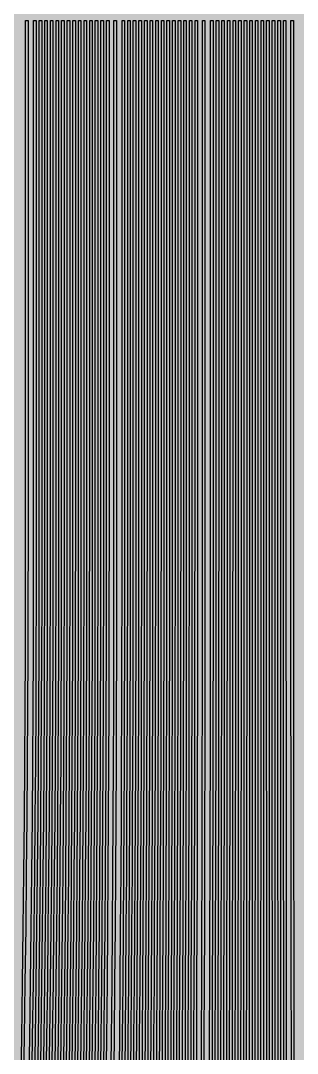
# Model space of a CAD drawing. Header units: metres. Extents: x -7231 to 10969, y -37556 to 1873.
# Drawn here: x 1470 to 1692, y -328 to 501 of the extents above; entities that cross this region are included whole.
import ezdxf

# ---------------------------------------------------------------- set-up
doc = ezdxf.new("R2010")
doc.units = ezdxf.units.M
doc.layers.add('Metal1', color=4, linetype='CONTINUOUS')
doc.layers.add('Polyimide', color=7, linetype='CONTINUOUS')

msp = doc.modelspace()

# ---------------------------------------------------------------- hatches: boundary and pattern name
at = {"layer": 'Polyimide'}
msp.add_hatch(color=7, dxfattribs=at).paths.add_polyline_path([(4065.69, -468), (4066.67, -501.99), (4068.51, -535.99), (4071.41, -569.99), (4075.54, -603.99), (4081.04, -637.99), (4088.01, -671.99), (4096.52, -705.98), (4106.62, -739.98), (4118.33, -773.98), (4131.63, -807.98), (4146.49, -841.98), (4162.87, -875.98), (4180.68, -909.97), (4199.83, -943.97), (4220.22, -977.97), (4241.73, -1011.97), (4264.21, -1045.97), (4287.52, -1079.96), (4311.51, -1113.96), (4336.01, -1147.96), (4360.86, -1181.96), (4385.88, -1215.96), (4410.89, -1249.96), (4435.74, -1283.95), (4460.24, -1317.95), (4484.23, -1351.95), (4507.54, -1385.95), (4530.02, -1419.95), (4551.53, -1453.94), (4571.92, -1487.94), (4591.07, -1521.94), (4608.88, -1555.94), (4625.26, -1589.94), (4640.12, -1623.94), (4653.42, -1657.93), (4665.13, -1691.93), (4675.23, -1725.93), (4683.74, -1759.93), (4690.71, -1793.93), (4696.21, -1827.93), (4700.34, -1861.92), (4703.24, -1895.92), (4705.08, -1929.92), (4706.06, -1963.92), (4706.44, -1997.92), (4706.5, -2031.91), (4706.5, -4793.02), (4709.95, -4838.39), (4720.22, -4882.71), (4737.08, -4924.98), (4760.13, -4964.2), (4788.85, -4999.49), (4822.58, -5030.03), (4860.53, -5055.12), (4901.85, -5074.18), (4901.85, -5074.18), (4970.68, -5105.23), (5034.7, -5145.26), (5092.76, -5193.54), (5143.8, -5249.19), (5186.89, -5311.2), (5221.24, -5378.44), (5246.23, -5449.69), (5261.41, -5523.66), (5266.5, -5599), (5261.41, -5674.34), (5246.23, -5748.31), (5221.24, -5819.56), (5186.89, -5886.8), (5143.8, -5948.81), (5092.76, -6004.46), (5034.7, -6052.74), (4970.68, -6092.77), (4901.85, -6123.82), (4860.53, -6142.88), (4822.58, -6167.97), (4788.85, -6198.51), (4760.13, -6233.8), (4737.08, -6273.02), (4720.22, -6315.29), (4709.95, -6359.61), (4706.5, -6404.98), (4706.5, -9221.52), (4709.95, -9266.88), (4720.22, -9311.21), (4737.08, -9353.47), (4760.13, -9392.7), (4788.85, -9427.98), (4822.58, -9458.52), (4860.53, -9483.61), (4901.85, -9502.67), (4970.68, -9533.72), (5034.7, -9573.75), (5092.76, -9622.03), (5143.8, -9677.68), (5186.89, -9739.69), (5221.24, -9806.94), (5246.23, -9878.19), (5261.41, -9952.16), (5266.5, -10027.49), (5261.41, -10102.83), (5246.23, -10176.8), (5221.24, -10248.05), (5186.89, -10315.3), (5143.8, -10377.31), (5092.76, -10432.96), (5034.7, -10481.24), (4970.68, -10521.27), (4901.85, -10552.32), (4860.53, -10571.38), (4822.58, -10596.46), (4788.85, -10627), (4760.13, -10662.29), (4737.08, -10701.52), (4720.22, -10743.78), (4709.95, -10788.1), (4706.5, -10833.47), (4706.5, -13650.01), (4709.95, -13695.38), (4720.22, -13739.7), (4737.08, -13781.96), (4760.13, -13821.19), (4788.85, -13856.48), (4822.58, -13887.02), (4860.53, -13912.11), (4901.85, -13931.17), (4970.68, -13962.22), (5034.7, -14002.25), (5092.76, -14050.53), (5143.8, -14106.18), (5186.89, -14168.19), (5221.24, -14235.43), (5246.23, -14306.68), (5261.41, -14380.65), (5266.5, -14455.99), (5261.41, -14531.33), (5246.23, -14605.29), (5221.24, -14676.55), (5186.89, -14743.79), (5143.8, -14805.8), (5092.76, -14861.45), (5034.7, -14909.73), (4970.68, -14949.76), (4901.85, -14980.81), (4860.53, -14999.87), (4822.58, -15024.96), (4788.85, -15055.5), (4760.13, -15090.79), (4737.08, -15130.01), (4720.22, -15172.27), (4709.95, -15216.6), (4706.5, -15261.97), (4706.5, -15455.99), (4720.95, -15750.04), (4764.14, -16041.26), (4835.68, -16326.84), (4934.86, -16604.04), (5060.74, -16870.18), (5212.09, -17122.7), (5387.47, -17359.17), (5585.18, -17577.31), (5803.32, -17775.02), (6039.79, -17950.4), (6292.31, -18101.75), (6558.45, -18227.63), (6835.65, -18326.81), (7121.23, -18398.34), (7412.45, -18441.54), (7706.5, -18455.99), (9969.01, -18455.99), (10047.42, -18459.84), (10125.08, -18471.36), (10201.23, -18490.44), (10275.15, -18516.89), (10346.12, -18550.45), (10413.46, -18590.81), (10476.52, -18637.58), (10534.69, -18690.3), (10587.41, -18748.47), (10634.18, -18811.53), (10674.54, -18878.87), (10708.11, -18949.84), (10734.56, -19023.76), (10753.63, -19099.92), (10765.15, -19177.58), (10769.01, -19255.99), (10769.01, -20895.8), (10730.24, -20951.41), (10694.6, -21009.08), (10662.21, -21068.63), (10633.17, -21129.89), (10607.55, -21192.66), (10585.45, -21256.74), (10566.93, -21321.96), (10552.05, -21388.09), (10540.84, -21454.95), (10533.35, -21522.33), (10529.6, -21590.02), (10529.6, -21657.81), (10533.35, -21725.5), (10540.84, -21792.87), (10552.05, -21859.73), (10566.93, -21925.87), (10585.45, -21991.08), (10607.55, -22055.17), (10633.17, -22117.94), (10662.21, -22179.19), (10694.6, -22238.74), (10730.24, -22296.41), (10769.01, -22352.03), (10769.01, -32454.24), (10728.74, -32510.49), (10691.72, -32568.92), (10658.05, -32629.35), (10627.85, -32691.58), (10601.2, -32755.42), (10578.21, -32820.67), (10558.93, -32887.1), (10543.44, -32954.52), (10531.77, -33022.71), (10523.97, -33091.44), (10520.07, -33160.51), (10520.07, -33229.69), (10523.97, -33298.75), (10531.77, -33367.49), (10543.44, -33435.67), (10558.93, -33503.09), (10578.21, -33569.53), (10601.2, -33634.77), (10627.85, -33698.61), (10658.05, -33760.85), (10691.72, -33821.28), (10728.74, -33879.71), (10769.01, -33935.96), (10769.01, -36556), (10765.15, -36634.41), (10753.63, -36712.07), (10734.56, -36788.23), (10708.11, -36862.15), (10674.54, -36933.12), (10634.18, -37000.46), (10587.41, -37063.51), (10534.69, -37121.69), (10476.52, -37174.41), (10413.46, -37221.18), (10346.12, -37261.54), (10275.15, -37295.1), (10201.23, -37321.55), (10125.08, -37340.63), (10047.42, -37352.15), (9969.01, -37356), (-6231.01, -37356), (-6309.42, -37352.15), (-6387.08, -37340.63), (-6463.23, -37321.55), (-6537.15, -37295.1), (-6608.12, -37261.54), (-6675.46, -37221.18), (-6738.52, -37174.41), (-6796.69, -37121.69), (-6849.41, -37063.51), (-6896.18, -37000.46), (-6936.54, -36933.12), (-6970.11, -36862.15), (-6996.56, -36788.23), (-7015.63, -36712.07), (-7027.15, -36634.41), (-7031.01, -36556), (-7031.01, -33936), (-6990.74, -33879.75), (-6953.7, -33821.31), (-6920.03, -33760.88), (-6889.82, -33698.64), (-6863.18, -33634.8), (-6840.18, -33569.55), (-6820.9, -33503.11), (-6805.4, -33435.69), (-6793.74, -33367.49), (-6785.94, -33298.75), (-6782.03, -33229.68), (-6782.03, -33160.5), (-6785.94, -33091.43), (-6793.74, -33022.69), (-6805.4, -32954.5), (-6820.9, -32887.07), (-6840.18, -32820.63), (-6863.18, -32755.39), (-6889.82, -32691.54), (-6920.03, -32629.3), (-6953.7, -32568.87), (-6990.74, -32510.43), (-7031.01, -32454.18), (-7031.01, -22364.83), (-6990.74, -22308.58), (-6953.7, -22250.14), (-6920.03, -22189.71), (-6889.82, -22127.47), (-6863.18, -22063.62), (-6840.18, -21998.38), (-6820.9, -21931.94), (-6805.4, -21864.51), (-6793.74, -21796.32), (-6785.94, -21727.58), (-6782.03, -21658.51), (-6782.03, -21589.33), (-6785.94, -21520.26), (-6793.74, -21451.52), (-6805.4, -21383.32), (-6820.9, -21315.9), (-6840.18, -21249.46), (-6863.18, -21184.21), (-6889.82, -21120.37), (-6920.03, -21058.13), (-6953.7, -20997.7), (-6990.74, -20939.26), (-7031.01, -20883.01), (-7031.01, -19255.99), (-7027.15, -19177.58), (-7015.63, -19099.92), (-6996.56, -19023.76), (-6970.11, -18949.84), (-6936.54, -18878.87), (-6896.18, -18811.53), (-6849.41, -18748.47), (-6796.69, -18690.3), (-6738.52, -18637.58), (-6675.46, -18590.81), (-6608.12, -18550.45), (-6537.15, -18516.89), (-6463.23, -18490.44), (-6387.08, -18471.36), (-6309.42, -18459.84), (-6231.01, -18455.99), (-3968.5, -18455.99), (-3674.45, -18441.54), (-3383.23, -18398.34), (-3097.65, -18326.81), (-2820.45, -18227.63), (-2554.31, -18101.75), (-2301.79, -17950.4), (-2065.32, -17775.02), (-1847.18, -17577.31), (-1649.47, -17359.17), (-1474.09, -17122.7), (-1322.74, -16870.18), (-1196.86, -16604.04), (-1097.68, -16326.84), (-1026.14, -16041.26), (-982.95, -15750.04), (-968.5, -15455.99), (-968.5, -15261.97), (-971.95, -15216.6), (-982.22, -15172.27), (-999.08, -15130.01), (-1022.13, -15090.79), (-1050.85, -15055.5), (-1084.58, -15024.96), (-1122.53, -14999.87), (-1163.85, -14980.81), (-1232.68, -14949.76), (-1296.7, -14909.73), (-1354.76, -14861.45), (-1405.8, -14805.8), (-1448.89, -14743.79), (-1483.24, -14676.55), (-1508.23, -14605.29), (-1523.41, -14531.33), (-1528.5, -14455.99), (-1523.41, -14380.65), (-1508.23, -14306.68), (-1483.24, -14235.43), (-1448.89, -14168.19), (-1405.8, -14106.18), (-1354.76, -14050.53), (-1296.7, -14002.25), (-1232.68, -13962.22), (-1163.85, -13931.17), (-1122.53, -13912.11), (-1084.58, -13887.02), (-1050.85, -13856.48), (-1022.13, -13821.19), (-999.08, -13781.96), (-982.22, -13739.7), (-971.95, -13695.38), (-968.5, -13650.01), (-968.5, -12309.64), (-971.95, -12264.27), (-982.22, -12219.94), (-999.08, -12177.68), (-1022.13, -12138.46), (-1050.85, -12103.17), (-1084.58, -12072.63), (-1122.53, -12047.54), (-1163.85, -12028.48), (-1232.68, -11997.43), (-1296.7, -11957.4), (-1354.76, -11909.12), (-1405.8, -11853.47), (-1448.89, -11791.46), (-1483.24, -11724.22), (-1508.23, -11652.96), (-1523.41, -11579), (-1528.5, -11503.66), (-1523.41, -11428.32), (-1508.23, -11354.35), (-1483.24, -11283.1), (-1448.89, -11215.86), (-1405.8, -11153.85), (-1354.76, -11098.2), (-1296.7, -11049.92), (-1232.68, -11009.89), (-1163.85, -10978.84), (-1122.53, -10959.78), (-1084.58, -10934.69), (-1050.85, -10904.15), (-1022.13, -10868.86), (-999.08, -10829.63), (-982.22, -10787.37), (-971.95, -10743.05), (-968.5, -10697.68), (-968.5, -9357.31), (-971.95, -9311.94), (-982.22, -9267.62), (-999.08, -9225.35), (-1022.13, -9186.13), (-1050.85, -9150.84), (-1084.58, -9120.3), (-1122.53, -9095.21), (-1163.85, -9076.15), (-1163.85, -9076.15), (-1232.68, -9045.1), (-1296.7, -9005.07), (-1354.76, -8956.79), (-1405.8, -8901.14), (-1448.89, -8839.13), (-1483.24, -8771.89), (-1508.23, -8700.64), (-1523.41, -8626.67), (-1528.5, -8551.33), (-1523.41, -8475.99), (-1508.23, -8402.02), (-1483.24, -8330.77), (-1448.89, -8263.53), (-1405.8, -8201.52), (-1354.76, -8145.87), (-1296.7, -8097.59), (-1232.68, -8057.56), (-1163.85, -8026.51), (-1163.85, -8026.51), (-1122.53, -8007.45), (-1084.58, -7982.36), (-1050.85, -7951.82), (-1022.13, -7916.53), (-999.08, -7877.31), (-982.22, -7835.04), (-971.95, -7790.72), (-968.5, -7745.35), (-968.5, -6404.98), (-971.95, -6359.61), (-982.22, -6315.29), (-999.08, -6273.02), (-1022.13, -6233.8), (-1050.85, -6198.51), (-1084.58, -6167.97), (-1122.53, -6142.88), (-1163.85, -6123.82), (-1163.85, -6123.82), (-1232.68, -6092.77), (-1296.7, -6052.74), (-1354.76, -6004.46), (-1405.8, -5948.81), (-1448.89, -5886.8), (-1483.24, -5819.56), (-1508.23, -5748.31), (-1523.41, -5674.34), (-1528.5, -5599), (-1523.41, -5523.66), (-1508.23, -5449.69), (-1483.24, -5378.44), (-1448.89, -5311.2), (-1405.8, -5249.19), (-1354.76, -5193.54), (-1296.7, -5145.26), (-1232.68, -5105.23), (-1163.85, -5074.18), (-1163.85, -5074.18), (-1122.53, -5055.12), (-1084.58, -5030.03), (-1050.85, -4999.49), (-1022.13, -4964.2), (-999.08, -4924.98), (-982.22, -4882.71), (-971.95, -4838.39), (-968.5, -4793.02), (-968.5, -2031.91), (-968.44, -1997.92), (-968.06, -1963.92), (-967.05, -1929.92), (-965.18, -1895.92), (-962.22, -1861.92), (-958.01, -1827.93), (-952.41, -1793.93), (-945.31, -1759.93), (-936.64, -1725.93), (-926.35, -1691.93), (-914.43, -1657.93), (-900.88, -1623.94), (-885.74, -1589.94), (-869.05, -1555.94), (-850.91, -1521.94), (-831.4, -1487.94), (-810.63, -1453.94), (-788.72, -1419.95), (-765.82, -1385.95), (-742.07, -1351.95), (-717.63, -1317.95), (-692.67, -1283.95), (-667.36, -1249.96), (-641.88, -1215.96), (-616.39, -1181.96), (-591.08, -1147.96), (-566.12, -1113.96), (-541.68, -1079.96), (-517.93, -1045.97), (-495.03, -1011.97), (-473.12, -977.97), (-452.35, -943.97), (-432.84, -909.97), (-414.7, -875.98), (-398.01, -841.98), (-382.87, -807.98), (-369.32, -773.98), (-357.4, -739.98), (-347.11, -705.98), (-338.44, -671.99), (-331.34, -637.99), (-325.74, -603.99), (-321.53, -569.99), (-318.57, -535.99), (-316.7, -501.99), (-315.69, -468), (-315.31, -434), (-315.25, -400), (-315.25, 401), (-315.25, 451), (-315.25, 1644), (-270.25, 1644), (-270.03, 1637.13), (-269.35, 1630.29), (-268.23, 1623.52), (-266.67, 1616.82), (-264.68, 1610.25), (-262.26, 1603.82), (-259.42, 1597.56), (-256.18, 1591.5), (-252.55, 1585.67), (-248.55, 1580.08), (-244.19, 1574.77), (-239.5, 1569.75), (-234.48, 1565.06), (-229.17, 1560.7), (-223.58, 1556.7), (-217.75, 1553.07), (-211.69, 1549.83), (-205.43, 1546.99), (-199, 1544.57), (-192.43, 1542.58), (-185.73, 1541.02), (-178.96, 1539.9), (-172.12, 1539.22), (-165.25, 1539), (-158.38, 1539.22), (-151.54, 1539.9), (-144.77, 1541.02), (-138.07, 1542.58), (-131.5, 1544.57), (-125.07, 1546.99), (-118.81, 1549.83), (-112.75, 1553.07), (-106.92, 1556.7), (-101.33, 1560.7), (-96.02, 1565.06), (-91, 1569.75), (-86.31, 1574.77), (-81.95, 1580.08), (-77.95, 1585.67), (-74.32, 1591.5), (-71.08, 1597.56), (-68.24, 1603.82), (-65.82, 1610.25), (-63.83, 1616.82), (-62.27, 1623.52), (-61.15, 1630.29), (-60.47, 1637.13), (-60.25, 1644), (1853, 1644), (1853, 1573), (3815.25, 1573), (3815.46, 1579.54), (3816.11, 1586.05), (3817.17, 1592.51), (3818.66, 1598.88), (3820.56, 1605.14), (3822.86, 1611.27), (3825.56, 1617.23), (3828.65, 1623), (3832.1, 1628.56), (3835.91, 1633.88), (3840.07, 1638.93), (3844.54, 1643.71), (3849.32, 1648.18), (3854.37, 1652.34), (3859.69, 1656.15), (3865.25, 1659.6), (3871.02, 1662.69), (3876.98, 1665.39), (3883.11, 1667.69), (3889.37, 1669.59), (3895.74, 1671.08), (3902.2, 1672.14), (3908.71, 1672.79), (3915.25, 1673), (3921.79, 1672.79), (3928.3, 1672.14), (3934.76, 1671.08), (3941.13, 1669.59), (3947.39, 1667.69), (3953.52, 1665.39), (3959.48, 1662.69), (3965.25, 1659.6), (3970.81, 1656.15), (3976.13, 1652.34), (3981.18, 1648.18), (3985.96, 1643.71), (3990.43, 1638.93), (3994.59, 1633.88), (3998.4, 1628.56), (4001.85, 1623), (4004.94, 1617.23), (4007.64, 1611.27), (4009.94, 1605.14), (4011.84, 1598.88), (4013.33, 1592.51), (4014.39, 1586.05), (4015.04, 1579.54), (4015.25, 1573), (4065.25, 1573), (4065.25, 451), (4065.25, 401), (4065.25, -400), (4065.31, -434), (4065.69, -468)])

# ---------------------------------------------------------------- linework, layer by layer
at = {"layer": 'Metal1'}
for points in [[(1470.45, -359.17), (1471.17, -315.16), (1471.82, -271.14), (1472.39, -227.12), (1472.88, -183.1), (1473.3, -139.09), (1473.64, -95.07), (1473.91, -51.05), (1474.1, -7.04), (1474.21, 36.98), (1474.25, 81), (1474.25, 501), (1476.25, 501), (1476.25, 81), (1476.21, 36.98), (1476.1, -7.04), (1475.91, -51.06), (1475.64, -95.08), (1475.3, -139.1), (1474.88, -183.12), (1474.39, -227.15), (1473.82, -271.17), (1473.17, -315.19), (1472.44, -359.21)], [(1476.97, -359.17), (1477.69, -315.16), (1478.33, -271.14), (1478.9, -227.12), (1479.39, -183.1), (1479.81, -139.09), (1480.15, -95.07), (1480.41, -51.05), (1480.6, -7.04), (1480.71, 36.98), (1480.75, 81), (1480.75, 501), (1482.75, 501), (1482.75, 81), (1482.71, 36.98), (1482.6, -7.04), (1482.41, -51.06), (1482.15, -95.08), (1481.81, -139.1), (1481.39, -183.12), (1480.9, -227.15), (1480.33, -271.17), (1479.69, -315.19), (1478.97, -359.21)], [(1481.57, -359.17), (1482.27, -315.16), (1482.9, -271.14), (1483.45, -227.12), (1483.93, -183.1), (1484.33, -139.09), (1484.66, -95.07), (1484.92, -51.05), (1485.1, -7.04), (1485.21, 36.98), (1485.25, 81), (1485.25, 501), (1487.25, 501), (1487.25, 81), (1487.21, 36.98), (1487.1, -7.04), (1486.92, -51.06), (1486.66, -95.08), (1486.33, -139.1), (1485.93, -183.12), (1485.45, -227.15), (1484.9, -271.17), (1484.27, -315.19), (1483.57, -359.21)], [(1486.17, -359.17), (1486.85, -315.16), (1487.46, -271.14), (1488, -227.12), (1488.46, -183.1), (1488.86, -139.09), (1489.18, -95.07), (1489.43, -51.05), (1489.61, -7.04), (1489.71, 36.98), (1489.75, 81), (1489.75, 501), (1491.75, 501), (1491.75, 81), (1491.71, 36.98), (1491.61, -7.04), (1491.43, -51.06), (1491.18, -95.08), (1490.86, -139.1), (1490.46, -183.12), (1490, -227.14), (1489.46, -271.17), (1488.85, -315.19), (1488.17, -359.21)], [(1490.77, -359.17), (1491.44, -315.16), (1492.03, -271.14), (1492.55, -227.12), (1493, -183.1), (1493.38, -139.09), (1493.7, -95.07), (1493.94, -51.05), (1494.11, -7.04), (1494.22, 36.98), (1494.25, 81), (1494.25, 501), (1496.25, 501), (1496.25, 81), (1496.22, 36.98), (1496.11, -7.04), (1495.94, -51.06), (1495.7, -95.08), (1495.38, -139.1), (1495, -183.12), (1494.55, -227.14), (1494.03, -271.17), (1493.44, -315.19), (1492.77, -359.21)], [(1495.38, -359.18), (1496.02, -315.16), (1496.59, -271.14), (1497.1, -227.12), (1497.54, -183.11), (1497.91, -139.09), (1498.21, -95.07), (1498.45, -51.05), (1498.62, -7.04), (1498.72, 36.98), (1498.75, 81), (1498.75, 501), (1500.75, 501), (1500.75, 81), (1500.72, 36.98), (1500.62, -7.04), (1500.45, -51.06), (1500.21, -95.08), (1499.91, -139.1), (1499.54, -183.12), (1499.1, -227.14), (1498.59, -271.16), (1498.02, -315.19), (1497.38, -359.21)], [(1499.98, -359.18), (1500.6, -315.16), (1501.16, -271.14), (1501.65, -227.12), (1502.07, -183.11), (1502.43, -139.09), (1502.73, -95.07), (1502.96, -51.05), (1503.12, -7.04), (1503.22, 36.98), (1503.25, 81), (1503.25, 501), (1505.25, 501), (1505.25, 81), (1505.22, 36.98), (1505.12, -7.04), (1504.96, -51.06), (1504.73, -95.08), (1504.43, -139.1), (1504.07, -183.12), (1503.65, -227.14), (1503.16, -271.16), (1502.6, -315.18), (1501.98, -359.21)], [(1504.58, -359.18), (1505.18, -315.16), (1505.72, -271.14), (1506.2, -227.12), (1506.61, -183.11), (1506.96, -139.09), (1507.24, -95.07), (1507.47, -51.05), (1507.62, -7.04), (1507.72, 36.98), (1507.75, 81), (1507.75, 501), (1509.75, 501), (1509.75, 81), (1509.72, 36.98), (1509.62, -7.04), (1509.47, -51.06), (1509.24, -95.08), (1508.96, -139.1), (1508.61, -183.12), (1508.2, -227.14), (1507.72, -271.16), (1507.18, -315.18), (1506.58, -359.21)], [(1509.18, -359.18), (1509.77, -315.16), (1510.29, -271.14), (1510.75, -227.12), (1511.15, -183.11), (1511.49, -139.09), (1511.76, -95.07), (1511.97, -51.05), (1512.13, -7.04), (1512.22, 36.98), (1512.25, 81), (1512.25, 501), (1514.25, 501), (1514.25, 81), (1514.22, 36.98), (1514.13, -7.04), (1513.97, -51.06), (1513.76, -95.08), (1513.49, -139.1), (1513.15, -183.12), (1512.75, -227.14), (1512.29, -271.16), (1511.77, -315.18), (1511.18, -359.2)], [(1513.79, -359.18), (1514.35, -315.16), (1514.86, -271.14), (1515.3, -227.12), (1515.69, -183.11), (1516.01, -139.09), (1516.28, -95.07), (1516.48, -51.05), (1516.63, -7.04), (1516.72, 36.98), (1516.75, 81), (1516.75, 501), (1518.75, 501), (1518.75, 81), (1518.72, 36.98), (1518.63, -7.04), (1518.48, -51.06), (1518.28, -95.08), (1518.01, -139.1), (1517.69, -183.12), (1517.3, -227.14), (1516.86, -271.16), (1516.35, -315.18), (1515.79, -359.2)], [(1518.39, -359.18), (1518.93, -315.16), (1519.42, -271.14), (1519.85, -227.12), (1520.22, -183.11), (1520.54, -139.09), (1520.79, -95.07), (1520.99, -51.05), (1521.14, -7.04), (1521.22, 36.98), (1521.25, 81), (1521.25, 501), (1523.25, 501), (1523.25, 81), (1523.22, 36.98), (1523.14, -7.04), (1522.99, -51.06), (1522.79, -95.08), (1522.54, -139.1), (1522.22, -183.12), (1521.85, -227.14), (1521.42, -271.16), (1520.93, -315.18), (1520.39, -359.2)], [(1522.99, -359.18), (1523.52, -315.16), (1523.99, -271.14), (1524.4, -227.12), (1524.76, -183.11), (1525.06, -139.09), (1525.31, -95.07), (1525.5, -51.05), (1525.64, -7.04), (1525.72, 36.98), (1525.75, 81), (1525.75, 501), (1527.75, 501), (1527.75, 81), (1527.72, 36.98), (1527.64, -7.04), (1527.5, -51.06), (1527.31, -95.08), (1527.06, -139.1), (1526.76, -183.12), (1526.4, -227.14), (1525.99, -271.16), (1525.52, -315.18), (1524.99, -359.2)], [(1527.59, -359.18), (1528.1, -315.16), (1528.55, -271.14), (1528.95, -227.12), (1529.3, -183.11), (1529.59, -139.09), (1529.83, -95.07), (1530.01, -51.05), (1530.14, -7.04), (1530.22, 36.98), (1530.25, 81), (1530.25, 501), (1532.25, 501), (1532.25, 81), (1532.22, 36.98), (1532.14, -7.04), (1532.01, -51.06), (1531.83, -95.08), (1531.59, -139.1), (1531.3, -183.12), (1530.95, -227.14), (1530.55, -271.16), (1530.1, -315.18), (1529.59, -359.2)], [(1532.2, -359.18), (1532.68, -315.16), (1533.12, -271.14), (1533.5, -227.13), (1533.83, -183.11), (1534.11, -139.09), (1534.34, -95.07), (1534.52, -51.05), (1534.65, -7.04), (1534.72, 36.98), (1534.75, 81), (1534.75, 501), (1536.75, 501), (1536.75, 81), (1536.72, 36.98), (1536.65, -7.04), (1536.52, -51.06), (1536.34, -95.08), (1536.11, -139.1), (1535.83, -183.12), (1535.5, -227.14), (1535.12, -271.16), (1534.68, -315.18), (1534.2, -359.2)], [(1536.8, -359.18), (1537.27, -315.16), (1537.68, -271.14), (1538.05, -227.13), (1538.37, -183.11), (1538.64, -139.09), (1538.86, -95.07), (1539.03, -51.05), (1539.15, -7.04), (1539.23, 36.98), (1539.25, 81), (1539.25, 501), (1541.25, 501), (1541.25, 81), (1541.23, 36.98), (1541.15, -7.04), (1541.03, -51.06), (1540.86, -95.08), (1540.64, -139.1), (1540.37, -183.12), (1540.05, -227.14), (1539.68, -271.16), (1539.27, -315.18), (1538.8, -359.2)], [(1542.84, -359.18), (1543.3, -315.16), (1543.71, -271.14), (1544.07, -227.13), (1544.38, -183.11), (1544.65, -139.09), (1544.87, -95.07), (1545.03, -51.05), (1545.15, -7.04), (1545.23, 36.98), (1545.25, 81), (1545.25, 501), (1547.25, 501), (1547.25, 81), (1547.23, 36.98), (1547.15, -7.04), (1547.03, -51.06), (1546.87, -95.08), (1546.65, -139.1), (1546.38, -183.12), (1546.07, -227.14), (1545.71, -271.16), (1545.3, -315.18), (1544.84, -359.2)], [(1549.36, -359.18), (1549.82, -315.16), (1550.22, -271.14), (1550.58, -227.13), (1550.89, -183.11), (1551.15, -139.09), (1551.37, -95.07), (1551.54, -51.05), (1551.65, -7.04), (1551.73, 36.98), (1551.75, 81), (1551.75, 501), (1553.75, 501), (1553.75, 81), (1553.73, 36.98), (1553.65, -7.04), (1553.54, -51.06), (1553.37, -95.08), (1553.15, -139.1), (1552.89, -183.12), (1552.58, -227.14), (1552.22, -271.16), (1551.82, -315.18), (1551.36, -359.2)], [(1553.96, -359.18), (1554.4, -315.16), (1554.79, -271.14), (1555.13, -227.13), (1555.43, -183.11), (1555.68, -139.09), (1555.88, -95.07), (1556.04, -51.05), (1556.16, -7.04), (1556.23, 36.98), (1556.25, 81), (1556.25, 501), (1558.25, 501), (1558.25, 81), (1558.23, 36.98), (1558.16, -7.04), (1558.04, -51.06), (1557.88, -95.08), (1557.68, -139.1), (1557.43, -183.12), (1557.13, -227.14), (1556.79, -271.16), (1556.4, -315.18), (1555.96, -359.2)], [(1558.57, -359.18), (1558.98, -315.16), (1559.35, -271.14), (1559.68, -227.13), (1559.97, -183.11), (1560.21, -139.09), (1560.4, -95.07), (1560.55, -51.05), (1560.66, -7.04), (1560.73, 36.98), (1560.75, 81), (1560.75, 501), (1562.75, 501), (1562.75, 81), (1562.73, 36.98), (1562.66, -7.04), (1562.55, -51.06), (1562.4, -95.08), (1562.21, -139.1), (1561.97, -183.12), (1561.68, -227.14), (1561.35, -271.16), (1560.98, -315.18), (1560.57, -359.2)], [(1563.17, -359.18), (1563.56, -315.16), (1563.92, -271.14), (1564.23, -227.13), (1564.5, -183.11), (1564.73, -139.09), (1564.92, -95.07), (1565.06, -51.05), (1565.17, -7.04), (1565.23, 36.98), (1565.25, 81), (1565.25, 501), (1567.25, 501), (1567.25, 81), (1567.23, 36.98), (1567.17, -7.04), (1567.06, -51.06), (1566.92, -95.08), (1566.73, -139.1), (1566.5, -183.12), (1566.23, -227.14), (1565.92, -271.16), (1565.56, -315.18), (1565.17, -359.2)], [(1567.77, -359.18), (1568.15, -315.16), (1568.48, -271.15), (1568.78, -227.13), (1569.04, -183.11), (1569.26, -139.09), (1569.43, -95.07), (1569.57, -51.05), (1569.67, -7.04), (1569.73, 36.98), (1569.75, 81), (1569.75, 501), (1571.75, 501), (1571.75, 81), (1571.73, 36.98), (1571.67, -7.04), (1571.57, -51.06), (1571.43, -95.08), (1571.26, -139.1), (1571.04, -183.12), (1570.78, -227.14), (1570.48, -271.16), (1570.15, -315.18), (1569.77, -359.2)], [(1572.37, -359.18), (1572.73, -315.16), (1573.05, -271.15), (1573.33, -227.13), (1573.58, -183.11), (1573.78, -139.09), (1573.95, -95.07), (1574.08, -51.05), (1574.18, -7.04), (1574.23, 36.98), (1574.25, 81), (1574.25, 501), (1576.25, 501), (1576.25, 81), (1576.23, 36.98), (1576.18, -7.04), (1576.08, -51.06), (1575.95, -95.08), (1575.78, -139.1), (1575.58, -183.12), (1575.33, -227.14), (1575.05, -271.16), (1574.73, -315.18), (1574.37, -359.2)], [(1576.98, -359.18), (1577.31, -315.16), (1577.62, -271.15), (1577.88, -227.13), (1578.11, -183.11), (1578.31, -139.09), (1578.47, -95.07), (1578.59, -51.05), (1578.68, -7.04), (1578.73, 36.98), (1578.75, 81), (1578.75, 501), (1580.75, 501), (1580.75, 81), (1580.73, 36.98), (1580.68, -7.04), (1580.59, -51.06), (1580.47, -95.08), (1580.31, -139.1), (1580.11, -183.12), (1579.88, -227.14), (1579.62, -271.16), (1579.31, -315.18), (1578.98, -359.2)], [(1581.58, -359.18), (1581.9, -315.16), (1582.18, -271.15), (1582.43, -227.13), (1582.65, -183.11), (1582.83, -139.09), (1582.98, -95.07), (1583.1, -51.05), (1583.18, -7.04), (1583.23, 36.98), (1583.25, 81), (1583.25, 501), (1585.25, 501), (1585.25, 81), (1585.23, 36.98), (1585.18, -7.04), (1585.1, -51.06), (1584.98, -95.08), (1584.83, -139.1), (1584.65, -183.12), (1584.43, -227.14), (1584.18, -271.16), (1583.9, -315.18), (1583.58, -359.2)], [(1586.18, -359.18), (1586.48, -315.17), (1586.75, -271.15), (1586.98, -227.13), (1587.19, -183.11), (1587.36, -139.09), (1587.5, -95.07), (1587.61, -51.06), (1587.69, -7.04), (1587.73, 36.98), (1587.75, 81), (1587.75, 501), (1589.75, 501), (1589.75, 81), (1589.73, 36.98), (1589.69, -7.04), (1589.61, -51.06), (1589.5, -95.08), (1589.36, -139.1), (1589.19, -183.12), (1588.98, -227.14), (1588.75, -271.16), (1588.48, -315.18), (1588.18, -359.2)], [(1590.78, -359.18), (1591.06, -315.17), (1591.31, -271.15), (1591.53, -227.13), (1591.72, -183.11), (1591.88, -139.09), (1592.02, -95.07), (1592.12, -51.06), (1592.19, -7.04), (1592.24, 36.98), (1592.25, 81), (1592.25, 501), (1594.25, 501), (1594.25, 81), (1594.24, 36.98), (1594.19, -7.04), (1594.12, -51.06), (1594.02, -95.08), (1593.88, -139.1), (1593.72, -183.12), (1593.53, -227.14), (1593.31, -271.16), (1593.06, -315.18), (1592.78, -359.2)], [(1595.39, -359.18), (1595.65, -315.17), (1595.88, -271.15), (1596.08, -227.13), (1596.26, -183.11), (1596.41, -139.09), (1596.53, -95.07), (1596.63, -51.06), (1596.7, -7.04), (1596.74, 36.98), (1596.75, 81), (1596.75, 501), (1598.75, 501), (1598.75, 81), (1598.74, 36.98), (1598.7, -7.04), (1598.63, -51.06), (1598.53, -95.08), (1598.41, -139.1), (1598.26, -183.12), (1598.08, -227.14), (1597.88, -271.16), (1597.65, -315.18), (1597.39, -359.2)], [(1599.99, -359.18), (1600.23, -315.17), (1600.44, -271.15), (1600.63, -227.13), (1600.8, -183.11), (1600.94, -139.09), (1601.05, -95.07), (1601.14, -51.06), (1601.2, -7.04), (1601.24, 36.98), (1601.25, 81), (1601.25, 501), (1603.25, 501), (1603.25, 81), (1603.24, 36.98), (1603.2, -7.04), (1603.14, -51.06), (1603.05, -95.08), (1602.94, -139.1), (1602.8, -183.12), (1602.63, -227.14), (1602.44, -271.16), (1602.23, -315.18), (1601.99, -359.2)], [(1604.59, -359.19), (1604.81, -315.17), (1605.01, -271.15), (1605.18, -227.13), (1605.33, -183.11), (1605.46, -139.09), (1605.57, -95.07), (1605.65, -51.06), (1605.7, -7.04), (1605.74, 36.98), (1605.75, 81), (1605.75, 501), (1607.75, 501), (1607.75, 81), (1607.74, 36.98), (1607.7, -7.04), (1607.65, -51.06), (1607.57, -95.08), (1607.46, -139.1), (1607.33, -183.12), (1607.18, -227.14), (1607.01, -271.16), (1606.81, -315.18), (1606.59, -359.2)], [(1609.19, -359.19), (1609.39, -315.17), (1609.57, -271.15), (1609.73, -227.13), (1609.87, -183.11), (1609.99, -139.09), (1610.08, -95.07), (1610.16, -51.06), (1610.21, -7.04), (1610.24, 36.98), (1610.25, 81), (1610.25, 501), (1612.25, 501), (1612.25, 81), (1612.24, 36.98), (1612.21, -7.04), (1612.16, -51.06), (1612.08, -95.08), (1611.99, -139.1), (1611.87, -183.12), (1611.73, -227.14), (1611.57, -271.16), (1611.39, -315.18), (1611.19, -359.2)], [(1615.23, -359.19), (1615.43, -315.17), (1615.6, -271.15), (1615.75, -227.13), (1615.89, -183.11), (1616, -139.09), (1616.09, -95.07), (1616.16, -51.06), (1616.21, -7.04), (1616.24, 36.98), (1616.25, 81), (1616.25, 501), (1618.25, 501), (1618.25, 81), (1618.24, 36.98), (1618.21, -7.04), (1618.16, -51.06), (1618.09, -95.08), (1618, -139.1), (1617.89, -183.12), (1617.75, -227.14), (1617.6, -271.16), (1617.43, -315.18), (1617.23, -359.2)], [(1621.76, -359.19), (1621.94, -315.17), (1622.11, -271.15), (1622.26, -227.13), (1622.39, -183.11), (1622.5, -139.09), (1622.59, -95.07), (1622.66, -51.06), (1622.71, -7.04), (1622.74, 36.98), (1622.75, 81), (1622.75, 501), (1624.75, 501), (1624.75, 81), (1624.74, 36.98), (1624.71, -7.04), (1624.66, -51.06), (1624.59, -95.08), (1624.5, -139.1), (1624.39, -183.12), (1624.26, -227.14), (1624.11, -271.16), (1623.94, -315.18), (1623.76, -359.2)], [(1626.36, -359.19), (1626.53, -315.17), (1626.68, -271.15), (1626.81, -227.13), (1626.93, -183.11), (1627.03, -139.09), (1627.11, -95.07), (1627.17, -51.06), (1627.21, -7.04), (1627.24, 36.98), (1627.25, 81), (1627.25, 501), (1629.25, 501), (1629.25, 81), (1629.24, 36.98), (1629.21, -7.04), (1629.17, -51.06), (1629.11, -95.08), (1629.03, -139.1), (1628.93, -183.12), (1628.81, -227.14), (1628.68, -271.16), (1628.53, -315.18), (1628.36, -359.19)], [(1630.96, -359.19), (1631.11, -315.17), (1631.25, -271.15), (1631.36, -227.13), (1631.47, -183.11), (1631.55, -139.09), (1631.62, -95.07), (1631.68, -51.06), (1631.72, -7.04), (1631.74, 36.98), (1631.75, 81), (1631.75, 501), (1633.75, 501), (1633.75, 81), (1633.74, 36.98), (1633.72, -7.04), (1633.68, -51.06), (1633.62, -95.08), (1633.55, -139.1), (1633.47, -183.12), (1633.36, -227.14), (1633.25, -271.16), (1633.11, -315.17), (1632.96, -359.19)], [(1635.56, -359.19), (1635.69, -315.17), (1635.81, -271.15), (1635.91, -227.13), (1636, -183.11), (1636.08, -139.09), (1636.14, -95.07), (1636.19, -51.06), (1636.22, -7.04), (1636.24, 36.98), (1636.25, 81), (1636.25, 501), (1638.25, 501), (1638.25, 81), (1638.24, 36.98), (1638.22, -7.04), (1638.19, -51.06), (1638.14, -95.08), (1638.08, -139.1), (1638, -183.12), (1637.91, -227.14), (1637.81, -271.15), (1637.69, -315.17), (1637.56, -359.19)], [(1640.17, -359.19), (1640.28, -315.17), (1640.38, -271.15), (1640.46, -227.13), (1640.54, -183.11), (1640.6, -139.09), (1640.66, -95.08), (1640.7, -51.06), (1640.73, -7.04), (1640.74, 36.98), (1640.75, 81), (1640.75, 501), (1642.75, 501), (1642.75, 81), (1642.74, 36.98), (1642.73, -7.04), (1642.7, -51.06), (1642.66, -95.08), (1642.6, -139.1), (1642.54, -183.12), (1642.46, -227.14), (1642.38, -271.15), (1642.28, -315.17), (1642.17, -359.19)], [(1644.77, -359.19), (1644.86, -315.17), (1644.94, -271.15), (1645.01, -227.13), (1645.08, -183.11), (1645.13, -139.09), (1645.17, -95.08), (1645.21, -51.06), (1645.23, -7.04), (1645.25, 36.98), (1645.25, 81), (1645.25, 501), (1647.25, 501), (1647.25, 81), (1647.25, 36.98), (1647.23, -7.04), (1647.21, -51.06), (1647.17, -95.08), (1647.13, -139.1), (1647.08, -183.12), (1647.01, -227.13), (1646.94, -271.15), (1646.86, -315.17), (1646.77, -359.19)], [(1649.37, -359.19), (1649.44, -315.17), (1649.51, -271.15), (1649.56, -227.13), (1649.61, -183.11), (1649.66, -139.09), (1649.69, -95.08), (1649.72, -51.06), (1649.73, -7.04), (1649.75, 36.98), (1649.75, 81), (1649.75, 501), (1651.75, 501), (1651.75, 81), (1651.75, 36.98), (1651.73, -7.04), (1651.72, -51.06), (1651.69, -95.08), (1651.66, -139.1), (1651.61, -183.12), (1651.56, -227.13), (1651.51, -271.15), (1651.44, -315.17), (1651.37, -359.19)], [(1653.97, -359.19), (1654.03, -315.17), (1654.07, -271.15), (1654.11, -227.13), (1654.15, -183.11), (1654.18, -139.09), (1654.21, -95.08), (1654.23, -51.06), (1654.24, -7.04), (1654.25, 36.98), (1654.25, 81), (1654.25, 501), (1656.25, 501), (1656.25, 81), (1656.25, 36.98), (1656.24, -7.04), (1656.23, -51.06), (1656.21, -95.08), (1656.18, -139.1), (1656.15, -183.12), (1656.11, -227.13), (1656.07, -271.15), (1656.03, -315.17), (1655.97, -359.19)], [(1658.58, -359.19), (1658.61, -315.17), (1658.64, -271.15), (1658.66, -227.13), (1658.69, -183.11), (1658.71, -139.09), (1658.72, -95.08), (1658.73, -51.06), (1658.74, -7.04), (1658.75, 36.98), (1658.75, 81), (1658.75, 501), (1660.75, 501), (1660.75, 81), (1660.75, 36.98), (1660.74, -7.04), (1660.73, -51.06), (1660.72, -95.08), (1660.71, -139.1), (1660.69, -183.11), (1660.66, -227.13), (1660.64, -271.15), (1660.61, -315.17), (1660.58, -359.19)], [(1663.18, -359.19), (1663.19, -315.17), (1663.2, -271.15), (1663.21, -227.13), (1663.22, -183.11), (1663.23, -139.1), (1663.24, -95.08), (1663.24, -51.06), (1663.25, -7.04), (1663.25, 36.98), (1663.25, 81), (1663.25, 501), (1665.25, 501), (1665.25, 81), (1665.25, 36.98), (1665.25, -7.04), (1665.24, -51.06), (1665.24, -95.08), (1665.23, -139.1), (1665.22, -183.11), (1665.21, -227.13), (1665.2, -271.15), (1665.19, -315.17), (1665.18, -359.19)], [(1667.78, -359.19), (1667.77, -315.17), (1667.77, -271.15), (1667.77, -227.13), (1667.76, -183.11), (1667.76, -139.1), (1667.75, -95.08), (1667.75, -51.06), (1667.75, -7.04), (1667.75, 36.98), (1667.75, 81), (1667.75, 501), (1669.75, 501), (1669.75, 81), (1669.75, 36.98), (1669.75, -7.04), (1669.75, -51.06), (1669.75, -95.08), (1669.76, -139.1), (1669.76, -183.11), (1669.77, -227.13), (1669.77, -271.15), (1669.77, -315.17), (1669.78, -359.19)], [(1672.38, -359.19), (1672.36, -315.17), (1672.34, -271.15), (1672.32, -227.13), (1672.3, -183.11), (1672.28, -139.1), (1672.27, -95.08), (1672.26, -51.06), (1672.26, -7.04), (1672.25, 36.98), (1672.25, 81), (1672.25, 501), (1674.25, 501), (1674.25, 81), (1674.25, 36.98), (1674.26, -7.04), (1674.26, -51.06), (1674.27, -95.08), (1674.28, -139.09), (1674.3, -183.11), (1674.32, -227.13), (1674.34, -271.15), (1674.36, -315.17), (1674.38, -359.19)], [(1676.99, -359.19), (1676.94, -315.17), (1676.9, -271.15), (1676.87, -227.13), (1676.83, -183.11), (1676.81, -139.1), (1676.79, -95.08), (1676.77, -51.06), (1676.76, -7.04), (1676.75, 36.98), (1676.75, 81), (1676.75, 501), (1678.75, 501), (1678.75, 81), (1678.75, 36.98), (1678.76, -7.04), (1678.77, -51.06), (1678.79, -95.08), (1678.81, -139.09), (1678.83, -183.11), (1678.87, -227.13), (1678.9, -271.15), (1678.94, -315.17), (1678.99, -359.19)], [(1681.59, -359.19), (1681.52, -315.17), (1681.47, -271.15), (1681.42, -227.13), (1681.37, -183.12), (1681.33, -139.1), (1681.3, -95.08), (1681.28, -51.06), (1681.26, -7.04), (1681.25, 36.98), (1681.25, 81), (1681.25, 501), (1683.25, 501), (1683.25, 81), (1683.25, 36.98), (1683.26, -7.04), (1683.28, -51.06), (1683.3, -95.08), (1683.33, -139.09), (1683.37, -183.11), (1683.42, -227.13), (1683.47, -271.15), (1683.52, -315.17), (1683.59, -359.19)], [(1687.63, -359.19), (1687.56, -315.17), (1687.49, -271.15), (1687.44, -227.13), (1687.39, -183.12), (1687.34, -139.1), (1687.31, -95.08), (1687.28, -51.06), (1687.27, -7.04), (1687.25, 36.98), (1687.25, 81), (1687.25, 501), (1689.25, 501), (1689.25, 81), (1689.25, 36.98), (1689.27, -7.04), (1689.28, -51.06), (1689.31, -95.08), (1689.34, -139.09), (1689.39, -183.11), (1689.44, -227.13), (1689.49, -271.15), (1689.56, -315.17), (1689.63, -359.19)]]:
    msp.add_lwpolyline(points, dxfattribs=at)

doc.saveas('drawing.dxf')
